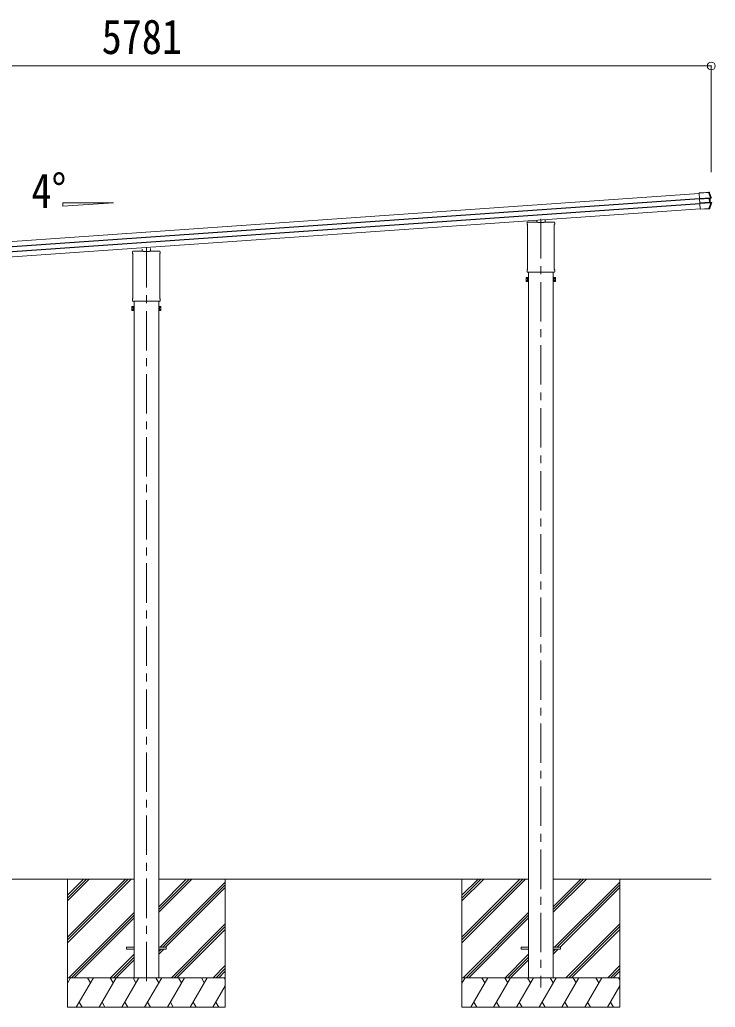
# Model space of a CAD drawing. Units: millimetres at full size, sheet at 1:40; details may follow other scales. Extents: x -11243 to 11243, y -7760 to 7760.
# Drawn here: x 3481 to 7007, y -5252 to -241 of the extents above; entities that cross this region are included whole.
import ezdxf
from ezdxf.enums import TextEntityAlignment as Align

# ---------------------------------------------------------------- set-up
doc = ezdxf.new("R2010")
doc.units = ezdxf.units.MM
doc.header["$LTSCALE"] = 40
doc.header["$PDMODE"] = 32
doc.header["$PDSIZE"] = 40
doc.linetypes.add('CHAIN1', pattern=[8, 5, -1, 1, -1])
doc.layers.add('0-3_ELV2', color=7, linetype='Continuous', lineweight=9)
doc.layers.add('0-6_OTH_LINE', color=6, linetype='Continuous', lineweight=9)
doc.styles.add('ＭＳ ゴシック', font='')
doc.styles.get('ＭＳ ゴシック').set_extended_font_data('MS Gothic')

msp = doc.modelspace()

# ---------------------------------------------------------------- linework, layer by layer
at = {"layer": '0-3_ELV2', "color": 6}
msp.add_line((6986.57, -475.69), (6986.57, -1014.97), dxfattribs=at)
at = {"layer": '0-3_ELV2', "color": 4}
for p, q in [((1309.85, -1514.95), (6924.55, -1122.33)), ((1311.66, -1540.85), (6926.36, -1148.23)), ((1311.76, -1542.24), (6926.46, -1149.63)), ((6924.38, -1119.94), (6938.83, -1118.93)), ((6924.4, -1120.15), (6924.38, -1119.94)), ((6924.48, -1121.35), (6924.4, -1120.15)), ((6973.2, -1117.95), (6924.48, -1121.35)), ((6926.37, -1148.3), (6982.14, -1144.4)), ((6982.25, -1145.98), (6926.48, -1149.88)), ((6926.56, -1151.02), (6926.48, -1149.88)), ((6926.56, -1151.02), (6975.5, -1147.6)), ((6926.59, -1151.51), (6926.56, -1151.02)), ((6927.93, -1170.7), (6926.59, -1151.51)), ((6939.83, -1118.85), (6939.93, -1118.61)), ((6975.79, -1116.1), (6939.93, -1118.61)), ((6982.14, -1144.4), (6973.2, -1117.95)), ((6974.35, -1116.64), (6975.79, -1116.1)), ((6975.5, -1147.6), (6975.54, -1148.09)), ((6976.05, -1117.72), (6985.07, -1144.3)), ((6983.79, -1146.05), (6978.08, -1147.63)), ((6983.79, -1146.05), (6978.08, -1147.63)), ((6980.06, -1147.77), (6978.53, -1147.95)), ((6978.9, -1147.43), (6980.43, -1147.25)), ((6981.4, -1166.97), (6980.06, -1147.77)), ((6980.43, -1147.25), (6986.19, -1145.71)), ((6982.14, -1144.4), (6982.25, -1145.98)), ((6983.86, -1146.03), (6983.79, -1146.05)), ((6986.19, -1145.71), (6984.17, -1145.95)), ((1313.38, -1565.46), (6928.08, -1172.85)), ((1313.48, -1566.88), (6928.18, -1174.26)), ((1315.29, -1592.76), (6929.99, -1200.14)), ((3698.58, -1169.27), (3956.59, -1169.27)), ((3698.58, -1187.31), (3956.59, -1169.27)), ((3698.58, -1169.27), (3698.58, -1187.31)), ((6927.93, -1170.7), (6976.88, -1167.28)), ((6927.97, -1171.19), (6927.93, -1170.7)), ((6976.91, -1167.77), (6927.97, -1171.19)), ((6928.05, -1172.37), (6927.97, -1171.19)), ((6928.05, -1172.37), (6983.99, -1168.46)), ((6928.17, -1174.12), (6928.05, -1172.37)), ((6984.11, -1170.21), (6928.17, -1174.12)), ((6930.09, -1201.58), (6928.17, -1174.12)), ((6930.09, -1201.58), (6974.86, -1198.45)), ((6930.16, -1202.55), (6930.09, -1201.58)), ((6974.93, -1199.42), (6930.16, -1202.55)), ((6974.86, -1198.45), (6984.11, -1170.21)), ((6974.93, -1199.42), (6974.86, -1198.45)), ((6976.97, -1200.62), (6976.07, -1199.41)), ((6976.88, -1167.28), (6976.91, -1167.77)), ((6986.92, -1169.9), (6977.54, -1198.33)), ((6979.46, -1167.37), (6985.51, -1168.17)), ((6979.86, -1167), (6981.4, -1166.97)), ((6981.84, -1167.43), (6980.3, -1167.46)), ((6987.96, -1168.18), (6981.84, -1167.43)), ((6983.99, -1168.46), (6984.11, -1170.21)), ((6985.84, -1168.21), (6987.96, -1168.18)), ((6052.32, -1276.62), (6052.32, -1271.87)), ((6054.11, -1280.09), (6054.11, -1280.09)), ((6054.32, -1280.49), (6054.32, -1507.25)), ((6056.57, -1267.62), (6106.57, -1267.62)), ((6101.57, -1267.62), (6101.57, -1257.77)), ((6107.07, -1269.62), (6107.07, -1268.12)), ((6138.07, -1269.62), (6107.07, -1269.62)), ((6138.07, -1268.12), (6138.07, -1269.62)), ((6138.57, -1267.62), (6188.57, -1267.62)), ((6143.57, -1267.62), (6143.57, -1254.84)), ((6190.82, -1507.25), (6190.82, -1280.49)), ((6191.03, -1280.09), (6191.03, -1280.09)), ((6192.82, -1271.87), (6192.82, -1276.62)), ((4143.57, -1414.76), (4143.57, -1401.98)), ((4052.32, -1423.76), (4052.32, -1419.01)), ((4054.11, -1427.23), (4054.11, -1427.23)), ((4054.32, -1427.63), (4054.32, -1654.39)), ((4056.57, -1414.76), (4106.57, -1414.76)), ((4101.57, -1414.76), (4101.57, -1404.91)), ((4107.07, -1416.76), (4107.07, -1415.26)), ((4138.07, -1416.76), (4107.07, -1416.76)), ((4138.07, -1415.26), (4138.07, -1416.76)), ((4138.57, -1414.76), (4188.57, -1414.76)), ((4190.82, -1654.39), (4190.82, -1427.63)), ((4191.03, -1427.23), (4191.03, -1427.23)), ((4192.82, -1419.01), (4192.82, -1423.76)), ((6048.57, -1550.02), (6049.33, -1548.71)), ((6048.57, -1550.02), (6048.57, -1567.02)), ((6055.57, -1548.71), (6049.33, -1548.71)), ((6052.32, -1519.12), (6052.32, -1511.12)), ((6054.02, -1522.52), (6054.02, -1522.52)), ((6054.11, -1507.66), (6054.11, -1507.66)), ((6054.32, -1522.62), (6054.31, -1522.62)), ((6054.32, -1522.62), (6190.82, -1522.62)), ((6055.57, -1568.34), (6055.57, -1548.71)), ((6055.57, -1549.32), (6058.07, -1549.32)), ((6060.07, -1522.62), (6060.07, -5101.52)), ((6185.07, -1522.62), (6185.07, -5101.52)), ((6189.57, -1549.32), (6187.07, -1549.32)), ((6189.57, -1568.34), (6189.57, -1548.71)), ((6189.57, -1548.71), (6195.81, -1548.71)), ((6190.84, -1522.62), (6190.82, -1522.62)), ((6191.03, -1507.66), (6191.03, -1507.66)), ((6192.82, -1511.12), (6192.82, -1519.12)), ((6196.57, -1550.02), (6195.81, -1548.71)), ((6196.57, -1550.02), (6196.57, -1567.02)), ((6048.57, -1567.02), (6049.33, -1568.34)), ((6055.57, -1553.61), (6049.33, -1553.61)), ((6055.57, -1563.43), (6049.33, -1563.43)), ((6055.57, -1568.34), (6049.33, -1568.34)), ((6058.07, -1567.72), (6055.57, -1567.72)), ((6185.07, -1569.02), (6187.07, -1569.02)), ((6187.07, -1567.72), (6189.57, -1567.72)), ((6189.57, -1553.61), (6195.81, -1553.61)), ((6189.57, -1563.43), (6195.81, -1563.43)), ((6189.57, -1568.34), (6195.81, -1568.34)), ((6196.57, -1567.02), (6195.81, -1568.34)), ((4048.57, -1697.16), (4049.33, -1695.85)), ((4048.57, -1697.16), (4048.57, -1714.16)), ((4055.57, -1695.85), (4049.33, -1695.85)), ((4055.57, -1700.75), (4049.33, -1700.75)), ((4052.32, -1666.26), (4052.32, -1658.26)), ((4054.02, -1669.66), (4054.02, -1669.66)), ((4054.11, -1654.8), (4054.11, -1654.8)), ((4054.32, -1669.76), (4054.3, -1669.76)), ((4054.32, -1669.76), (4190.82, -1669.76)), ((4055.57, -1715.48), (4055.57, -1695.85)), ((4055.57, -1696.46), (4058.07, -1696.46)), ((4060.07, -1669.76), (4060.07, -5101.52)), ((4185.07, -1669.76), (4185.07, -5101.52)), ((4189.57, -1696.46), (4187.07, -1696.46)), ((4189.57, -1715.48), (4189.57, -1695.85)), ((4189.57, -1695.85), (4195.81, -1695.85)), ((4189.57, -1700.75), (4195.81, -1700.75)), ((4190.84, -1669.76), (4190.82, -1669.76)), ((4191.03, -1654.8), (4191.03, -1654.8)), ((4192.82, -1658.26), (4192.82, -1666.26)), ((4196.57, -1697.16), (4195.81, -1695.85)), ((4196.57, -1697.16), (4196.57, -1714.16)), ((4048.57, -1714.16), (4049.33, -1715.48)), ((4055.57, -1710.57), (4049.33, -1710.57)), ((4055.57, -1715.48), (4049.33, -1715.48)), ((4058.07, -1714.86), (4055.57, -1714.86)), ((4185.07, -1716.16), (4187.07, -1716.16)), ((4187.07, -1714.86), (4189.57, -1714.86)), ((4189.57, -1710.57), (4195.81, -1710.57)), ((4189.57, -1715.48), (4195.81, -1715.48)), ((4196.57, -1714.16), (4195.81, -1715.48)), ((4022.57, -4947.02), (4060.07, -4947.02)), ((4022.57, -4947.02), (4022.57, -4956.02)), ((4022.57, -4956.02), (4060.07, -4956.02)), ((4185.07, -4947.02), (4222.57, -4947.02)), ((4185.07, -4956.02), (4222.57, -4956.02)), ((4222.57, -4947.02), (4222.57, -4956.02)), ((6022.57, -4947.02), (6060.07, -4947.02)), ((6022.57, -4947.02), (6022.57, -4956.02)), ((6022.57, -4956.02), (6060.07, -4956.02)), ((6185.07, -4947.02), (6222.57, -4947.02)), ((6185.07, -4956.02), (6222.57, -4956.02)), ((6222.57, -4947.02), (6222.57, -4956.02))]:
    msp.add_line(p, q, dxfattribs=at)
at = {"layer": '0-3_ELV2', "color": 5, "linetype": 'CHAIN1'}
for p, q in [((6122.57, -1251.69), (6122.57, -5152.13)), ((4122.57, -1398.84), (4122.57, -5152.13))]:
    msp.add_line(p, q, dxfattribs=at)
at = {"layer": '0-3_ELV2'}
for p, q in [((2185.07, -4601.52), (4060.07, -4601.52)), ((3722.57, -4601.52), (3722.57, -5251.52)), ((3722.57, -4895.7), (4016.75, -4601.52)), ((3722.57, -4909.84), (4030.89, -4601.52)), ((3722.57, -4923.98), (4045.03, -4601.52)), ((3722.57, -4711.85), (3832.9, -4601.52)), ((3722.57, -4697.71), (3818.76, -4601.52)), ((3722.57, -4683.57), (3804.62, -4601.52)), ((4185.07, -4769.85), (4353.4, -4601.52)), ((4185.07, -4755.71), (4339.26, -4601.52)), ((4185.07, -4741.57), (4325.12, -4601.52)), ((4185.07, -4601.52), (6060.07, -4601.52)), ((4522.57, -4601.52), (4522.57, -5251.52)), ((5722.57, -4601.52), (5722.57, -5251.52)), ((5722.57, -4895.7), (6016.75, -4601.52)), ((5722.57, -4909.84), (6030.9, -4601.52)), ((5722.57, -4923.98), (6045.04, -4601.52)), ((5722.57, -4711.85), (5832.91, -4601.52)), ((5722.57, -4697.71), (5818.76, -4601.52)), ((5722.57, -4683.57), (5804.62, -4601.52)), ((6185.07, -4769.85), (6353.41, -4601.52)), ((6185.07, -4755.71), (6339.26, -4601.52)), ((6185.07, -4741.57), (6325.12, -4601.52)), ((6185.07, -4601.52), (6986.57, -4601.52)), ((6522.57, -4601.52), (6522.57, -5251.52)), ((4191.75, -4947.02), (4522.57, -4616.2)), ((4205.89, -4947.02), (4522.57, -4630.34)), ((4220.03, -4947.02), (4522.57, -4644.48)), ((6191.75, -4947.02), (6522.57, -4616.2)), ((6205.89, -4947.02), (6522.57, -4630.34)), ((6220.03, -4947.02), (6522.57, -4644.48)), ((3728.88, -5101.52), (4060.07, -4770.33)), ((3743.02, -5101.52), (4060.07, -4784.47)), ((3757.16, -5101.52), (4060.07, -4798.62)), ((5728.88, -5101.52), (6060.07, -4770.33)), ((5743.02, -5101.52), (6060.07, -4784.47)), ((5757.17, -5101.52), (6060.07, -4798.62)), ((4249.38, -5101.52), (4522.57, -4828.33)), ((4263.52, -5101.52), (4522.57, -4842.47)), ((4277.66, -5101.52), (4522.57, -4856.62)), ((6249.38, -5101.52), (6522.57, -4828.33)), ((6263.52, -5101.52), (6522.57, -4842.47)), ((6277.67, -5101.52), (6522.57, -4856.62)), ((4185.07, -4981.98), (4211.03, -4956.02)), ((4185.07, -4967.84), (4196.89, -4956.02)), ((6185.07, -4981.98), (6211.03, -4956.02)), ((6185.07, -4967.84), (6196.89, -4956.02)), ((4060.07, -4982.46), (3941.01, -5101.52)), ((3955.15, -5101.52), (4060.07, -4996.6)), ((6060.07, -4982.46), (5941.01, -5101.52)), ((5955.16, -5101.52), (6060.07, -4996.6)), ((3969.3, -5101.52), (4060.07, -5010.75)), ((4461.51, -5101.52), (4522.57, -5040.46)), ((4475.65, -5101.52), (4522.57, -5054.6)), ((5969.3, -5101.52), (6060.07, -5010.75)), ((6461.51, -5101.52), (6522.57, -5040.46)), ((6475.66, -5101.52), (6522.57, -5054.6)), ((4522.57, -5101.52), (3722.57, -5101.52)), ((3722.57, -5129.02), (3738.45, -5101.52)), ((3767.32, -5251.52), (3853.92, -5101.52)), ((3838.92, -5127.5), (3823.92, -5101.52)), ((3882.79, -5251.52), (3969.39, -5101.52)), ((3954.39, -5127.5), (3939.39, -5101.52)), ((3998.26, -5251.52), (4084.86, -5101.52)), ((4069.86, -5127.5), (4054.86, -5101.52)), ((4113.73, -5251.52), (4200.33, -5101.52)), ((4185.33, -5127.5), (4170.33, -5101.52)), ((4229.2, -5251.52), (4315.8, -5101.52)), ((4300.8, -5127.5), (4285.8, -5101.52)), ((4344.67, -5251.52), (4431.27, -5101.52)), ((4401.27, -5101.52), (4416.27, -5127.5)), ((4489.8, -5101.52), (4522.57, -5068.75)), ((4516.74, -5101.52), (4522.57, -5111.62)), ((6522.57, -5101.52), (5722.57, -5101.52)), ((5722.57, -5129.02), (5738.45, -5101.52)), ((5767.32, -5251.52), (5853.92, -5101.52)), ((5838.92, -5127.5), (5823.92, -5101.52)), ((5882.79, -5251.52), (5969.39, -5101.52)), ((5954.39, -5127.5), (5939.39, -5101.52)), ((5998.26, -5251.52), (6084.86, -5101.52)), ((6069.86, -5127.5), (6054.86, -5101.52)), ((6113.73, -5251.52), (6200.33, -5101.52)), ((6185.33, -5127.5), (6170.33, -5101.52)), ((6229.2, -5251.52), (6315.8, -5101.52)), ((6300.8, -5127.5), (6285.8, -5101.52)), ((6344.67, -5251.52), (6431.27, -5101.52)), ((6401.27, -5101.52), (6416.27, -5127.5)), ((6489.8, -5101.52), (6522.57, -5068.75)), ((6516.74, -5101.52), (6522.57, -5111.62)), ((4460.14, -5251.52), (4522.57, -5143.38)), ((6460.14, -5251.52), (6522.57, -5143.38)), ((3722.57, -5251.52), (4522.57, -5251.52)), ((3782.32, -5225.54), (3797.31, -5251.52)), ((3897.79, -5225.54), (3912.79, -5251.52)), ((4013.26, -5225.54), (4028.26, -5251.52)), ((4128.73, -5225.54), (4143.73, -5251.52)), ((4244.2, -5225.54), (4259.2, -5251.52)), ((4359.67, -5225.54), (4374.67, -5251.52)), ((4475.14, -5225.54), (4490.14, -5251.52)), ((5722.57, -5251.52), (6522.57, -5251.52)), ((5782.32, -5225.54), (5797.32, -5251.52)), ((5897.79, -5225.54), (5912.79, -5251.52)), ((6013.26, -5225.54), (6028.26, -5251.52)), ((6128.73, -5225.54), (6143.73, -5251.52)), ((6244.2, -5225.54), (6259.2, -5251.52)), ((6359.67, -5225.54), (6374.67, -5251.52)), ((6475.14, -5225.54), (6490.14, -5251.52))]:
    msp.add_line(p, q, dxfattribs=at)
at = {"layer": '0-3_ELV2', "color": 4}
for points in [[(6924.4, -1120.15), (6973.12, -1116.75), (6973.2, -1117.95)], [(6926.48, -1149.88), (6926.37, -1148.3), (6924.48, -1121.35)], [(6976.88, -1167.28), (6975.54, -1148.09), (6926.59, -1151.51)], [(6973.12, -1116.75), (6973.39, -1116.73), (6973.64, -1116.71), (6973.87, -1116.69), (6974.06, -1116.67), (6974.21, -1116.66), (6974.31, -1116.65), (6974.35, -1116.64)], [(6976.05, -1117.72), (6976, -1117.68), (6975.91, -1117.65), (6975.78, -1117.63), (6975.63, -1117.63), (6975.44, -1117.63), (6975.23, -1117.64), (6974.99, -1117.65), (6974.73, -1117.68), (6974.45, -1117.72), (6974.15, -1117.77), (6973.84, -1117.82), (6973.53, -1117.88), (6973.2, -1117.95)], [(6975.79, -1116.1), (6976.22, -1116.12), (6976.63, -1116.26), (6976.99, -1116.49), (6977.29, -1116.8), (6977.49, -1117.18)], [(6977.49, -1117.18), (6977.3, -1117.25), (6976.52, -1117.54), (6976.05, -1117.72)], [(6978.07, -1147.64), (6977.91, -1147.74), (6977.81, -1147.92), (6977.79, -1148.16)], [(6978.08, -1147.63), (6978.08, -1147.63), (6978.08, -1147.63), (6978.08, -1147.63), (6978.08, -1147.63), (6978.08, -1147.63), (6978.08, -1147.63), (6978.08, -1147.64), (6978.08, -1147.64), (6978.07, -1147.64), (6978.07, -1147.64), (6978.07, -1147.64), (6978.07, -1147.64), (6978.07, -1147.64), (6978.07, -1147.64), (6978.07, -1147.64), (6978.07, -1147.64)], [(6982.14, -1144.4), (6982.56, -1144.34), (6982.96, -1144.29), (6983.36, -1144.26), (6983.73, -1144.24), (6984.07, -1144.23), (6984.37, -1144.25), (6984.63, -1144.27)], [(6983.79, -1146.05), (6983.65, -1146.02), (6983.47, -1145.99), (6983.26, -1145.97), (6983.03, -1145.96), (6982.78, -1145.96), (6982.52, -1145.97), (6982.25, -1145.98)], [(6983.86, -1146.03), (6984.02, -1145.97), (6984.18, -1145.88), (6984.32, -1145.76), (6984.44, -1145.62), (6984.54, -1145.45), (6984.62, -1145.27), (6984.68, -1145.08), (6984.71, -1144.88), (6984.71, -1144.67), (6984.68, -1144.47), (6984.63, -1144.27)], [(6984.63, -1144.27), (6984.85, -1144.26), (6984.99, -1144.27), (6985.07, -1144.3)], [(6985.07, -1144.3), (6985.23, -1144.28), (6985.87, -1144.2), (6987.09, -1144.05)], [(6987.09, -1144.05), (6987.14, -1144.28), (6987.15, -1144.51), (6987.12, -1144.75), (6987.04, -1144.97), (6986.93, -1145.17), (6986.79, -1145.36), (6986.61, -1145.51), (6986.41, -1145.63), (6986.19, -1145.71)], [(6973.78, -1199.65), (6930.17, -1202.7), (6930.16, -1202.55)], [(6976.97, -1200.62), (6975.2, -1200.75), (6974.78, -1199.64)], [(6974.86, -1198.45), (6975.17, -1198.48), (6975.47, -1198.51), (6975.76, -1198.53), (6976.04, -1198.54), (6976.3, -1198.55), (6976.54, -1198.54), (6976.76, -1198.53), (6976.96, -1198.52), (6977.14, -1198.49), (6977.28, -1198.46), (6977.4, -1198.42), (6977.48, -1198.38), (6977.54, -1198.33)], [(6976.07, -1199.41), (6976.04, -1199.39), (6975.96, -1199.38), (6975.82, -1199.38), (6975.64, -1199.38), (6975.43, -1199.39), (6975.19, -1199.4), (6974.93, -1199.42)], [(6978.43, -1199.55), (6978.31, -1199.8), (6978.15, -1200.02), (6977.96, -1200.21), (6977.74, -1200.37), (6977.5, -1200.5), (6977.24, -1200.58), (6976.97, -1200.62)], [(6977.54, -1198.33), (6977.68, -1198.53), (6978.26, -1199.32), (6978.43, -1199.55)], [(6979.45, -1167.37), (6979.28, -1167.3), (6979.15, -1167.12), (6979.1, -1166.9)], [(6979.45, -1167.37), (6979.45, -1167.37), (6979.45, -1167.37), (6979.45, -1167.37), (6979.45, -1167.37), (6979.45, -1167.37), (6979.45, -1167.37), (6979.46, -1167.37), (6979.46, -1167.37), (6979.46, -1167.37), (6979.46, -1167.37), (6979.46, -1167.37), (6979.46, -1167.37), (6979.46, -1167.37), (6979.46, -1167.37), (6979.46, -1167.37), (6979.46, -1167.37)], [(6983.99, -1168.46), (6984.26, -1168.43), (6984.52, -1168.4), (6984.77, -1168.37), (6985, -1168.33), (6985.2, -1168.28), (6985.37, -1168.23), (6985.51, -1168.17)], [(6986.57, -1170.01), (6986.33, -1170.08), (6986.03, -1170.14), (6985.7, -1170.19), (6985.33, -1170.22), (6984.94, -1170.23), (6984.53, -1170.23), (6984.11, -1170.21)], [(6985.51, -1168.17), (6985.59, -1168.18), (6985.78, -1168.23), (6985.97, -1168.31), (6986.14, -1168.42), (6986.29, -1168.57), (6986.42, -1168.74), (6986.53, -1168.93), (6986.6, -1169.14), (6986.64, -1169.36), (6986.65, -1169.58), (6986.63, -1169.8), (6986.57, -1170.01)], [(6985.59, -1168.18), (6985.72, -1168.2), (6985.8, -1168.2), (6985.84, -1168.21)], [(6986.92, -1169.9), (6986.85, -1169.94), (6986.73, -1169.98), (6986.57, -1170.01)], [(6989.04, -1169.87), (6988.87, -1169.87), (6988.2, -1169.88), (6986.92, -1169.9)], [(6987.96, -1168.18), (6988.16, -1168.22), (6988.36, -1168.29), (6988.54, -1168.4), (6988.7, -1168.53), (6988.84, -1168.68), (6988.95, -1168.86), (6989.03, -1169.05), (6989.08, -1169.25), (6989.1, -1169.46), (6989.09, -1169.66), (6989.04, -1169.87)], [(6054.13, -1522.58), (6054.08, -1522.56), (6054.02, -1522.52)], [(6054.31, -1522.62), (6054.15, -1522.59), (6054.13, -1522.58)], [(6187.07, -1569.02), (6187.07, -1548.02), (6185.07, -1548.02)], [(6191.01, -1522.58), (6190.86, -1522.62), (6190.84, -1522.62)], [(6191.12, -1522.52), (6191.12, -1522.52), (6191.01, -1522.58)], [(4054.13, -1669.72), (4054.08, -1669.7), (4054.02, -1669.66)], [(4054.3, -1669.76), (4054.14, -1669.73), (4054.13, -1669.72)], [(4187.07, -1716.16), (4187.07, -1695.16), (4185.07, -1695.16)], [(4191.01, -1669.72), (4190.85, -1669.76), (4190.84, -1669.76)], [(4191.12, -1669.66), (4191.12, -1669.66), (4191.01, -1669.72)]]:
    msp.add_lwpolyline(points, dxfattribs=at)
for points in [[(6058.07, -1569.02), (6058.07, -1548.02), (6060.07, -1548.02), (6060.07, -1569.02)], [(4058.07, -1716.16), (4058.07, -1695.16), (4060.07, -1695.16), (4060.07, -1716.16)]]:
    msp.add_lwpolyline(points, close=True, dxfattribs=at)
for centre, radius, start, end in [((6974.47, -1118.34), 1.7, 21.24384, 93.90244), ((6509.71, -1299.35), 502, 18.0204, 21.27757), ((6979.03, -1147.92), 0.5, 105.07473, 184.05239), ((6983.84, -1144.7), 1.3, 285.09292, 18.07159), ((6975.95, -1197.71), 1.7, 274.14537, 338.48025), ((6511.25, -1015.84), 502, 338.53316, 342.13183), ((6980.36, -1166.96), 0.5, 183.94761, 262.92527), ((6985.68, -1169.5), 1.3, 342.07517, 82.89229), ((6056.57, -1271.87), 4.25, 90, 180), ((6056.57, -1276.62), 4.25, 180, 234.62358), ((6053.82, -1280.49), 0.5, 0.0463, 54.58271), ((6188.57, -1271.87), 4.25, 0, 90), ((6191.32, -1280.49), 0.5, 125.41729, 179.9537), ((6188.57, -1276.62), 4.25, 305.37642, 0), ((4056.57, -1419.01), 4.25, 90, 180), ((4056.57, -1423.76), 4.25, 180, 234.62358), ((4053.82, -1427.63), 0.5, 0.0463, 54.58271), ((4188.57, -1419.01), 4.25, 0, 90), ((4191.32, -1427.63), 0.5, 125.41729, 179.9537), ((4188.57, -1423.76), 4.25, 305.37642, 0), ((6052.92, -1551.16), 4.34, 145.61575, 214.38425), ((6056.57, -1511.12), 4.25, 125.37642, 180), ((6056.57, -1519.12), 4.25, 180, 233.11111), ((6053.82, -1507.25), 0.5, 305.4181, 359.95288), ((6191.32, -1507.25), 0.5, 180.04713, 234.58188), ((6188.57, -1511.12), 4.25, 0, 54.62358), ((6188.57, -1519.12), 4.25, 306.88889, 0), ((6192.23, -1551.16), 4.34, 325.61575, 34.38425), ((6064.81, -1558.52), 16.24, 162.41205, 197.58795), ((6052.92, -1565.88), 4.34, 145.61575, 214.38425), ((6180.33, -1558.52), 16.24, 342.41205, 17.58795), ((6192.23, -1565.88), 4.34, 325.61575, 34.38425), ((4064.81, -1705.66), 16.24, 162.41205, 197.58795), ((4052.92, -1698.3), 4.34, 145.61575, 214.38425), ((4056.57, -1658.26), 4.25, 125.37642, 180), ((4056.57, -1666.26), 4.25, 180, 233.11111), ((4053.82, -1654.39), 0.5, 305.4181, 359.95288), ((4191.32, -1654.39), 0.5, 180.04713, 234.58188), ((4188.57, -1658.26), 4.25, 0, 54.62358), ((4188.57, -1666.26), 4.25, 306.88889, 0), ((4180.33, -1705.66), 16.24, 342.41205, 17.58795), ((4192.23, -1698.3), 4.34, 325.61575, 34.38425), ((4052.92, -1713.02), 4.34, 145.61575, 214.38425), ((4192.23, -1713.02), 4.34, 325.61575, 34.38425)]:
    msp.add_arc(centre, radius, start, end, dxfattribs=at)
for centre, major_axis, ratio, start_param, end_param in [((6938.83, -1118.92), (0.998, 0.07), 0.017595, 4.7122274, 6.2743886), ((6975.55, -1148.27), (3.49, 0.24), 0.19438, 0.7466997, 1.5707963), ((6975.58, -1148.76), (2.99, 0.21), 0.226777, 0.7278121, 1.5707963), ((6975.59, -1148.84), (2.95, 0.89), 0.009865, 0.0588492, 0.7255749), ((6975.46, -1148.36), (3.44, 0.92), 0.008567, 0.0594212, 0.7073573), ((6980.56, -1147.73), (-0.497, -0.059), 0.99813, 4.8556519, 6.2342892), ((6973.79, -1199.71), (0.998, 0.07), 0.06113, 0.0179792, 1.5712474), ((6976.83, -1166.6), (2.99, 0.21), 0.226777, 4.712389, 5.5553732), ((6976.86, -1167.09), (3.49, 0.24), 0.19438, 4.712389, 5.5364856), ((6976.83, -1166.53), (3.04, -0.47), 0.009865, 5.5576105, 6.2243361), ((6976.76, -1167.02), (3.54, -0.43), 0.008567, 5.575828, 6.2237641), ((6981.9, -1166.93), (-0.501, -0.01), 0.99813, 0.0488961, 1.4275334), ((6106.57, -1268.12), (0.354, 0.354), 0.999467, 5.4996506, 7.06672), ((6106.64, -1268.06), (0.481, -0.181), 0.828259, 1.9947436, 1.996569), ((6106.64, -1268.06), (-0.181, 0.481), 0.828259, 4.2866163, 4.2884417), ((6138.57, -1268.12), (0.354, -0.354), 0.999467, 2.358058, 3.9251274), ((6138.51, -1268.06), (0.181, 0.481), 0.828259, 1.9947436, 1.996569), ((6138.51, -1268.06), (0.481, 0.181), 0.828259, 1.1450236, 1.146849), ((4106.63, -1415.2), (0.481, -0.181), 0.828259, 1.9947436, 1.996569), ((4106.57, -1415.26), (0.354, 0.354), 0.999467, 5.4996506, 7.06672), ((4106.63, -1415.2), (-0.181, 0.481), 0.828259, 4.2866163, 4.2884417), ((4138.57, -1415.26), (0.354, -0.354), 0.999467, 2.358058, 3.9251274), ((4138.51, -1415.2), (0.181, 0.481), 0.828259, 1.9947436, 1.996569), ((4138.51, -1415.2), (0.481, 0.181), 0.828259, 1.1450236, 1.146849)]:
    msp.add_ellipse(centre, major_axis=major_axis, ratio=ratio, start_param=start_param, end_param=end_param, dxfattribs=at)
at = {"layer": '0-3_ELV2', "color": 6}
msp.add_point((6986.57, -475.69), dxfattribs=at)
at = {"layer": '0-6_OTH_LINE'}
msp.add_line((6986.57, -475.69), (1205.57, -475.69), dxfattribs=at)

# ---------------------------------------------------------------- texts
at = {"layer": '0-3_ELV2', "style": 'ＭＳ ゴシック', "width": 0.85}
for s, p in [('5781', (3896.07, -467.69)), ('4°', (3539.88, -1249.02))]:
    msp.add_text(s, height=176, dxfattribs=at).set_placement(p, align=Align.BOTTOM_LEFT)

doc.saveas('drawing.dxf')
